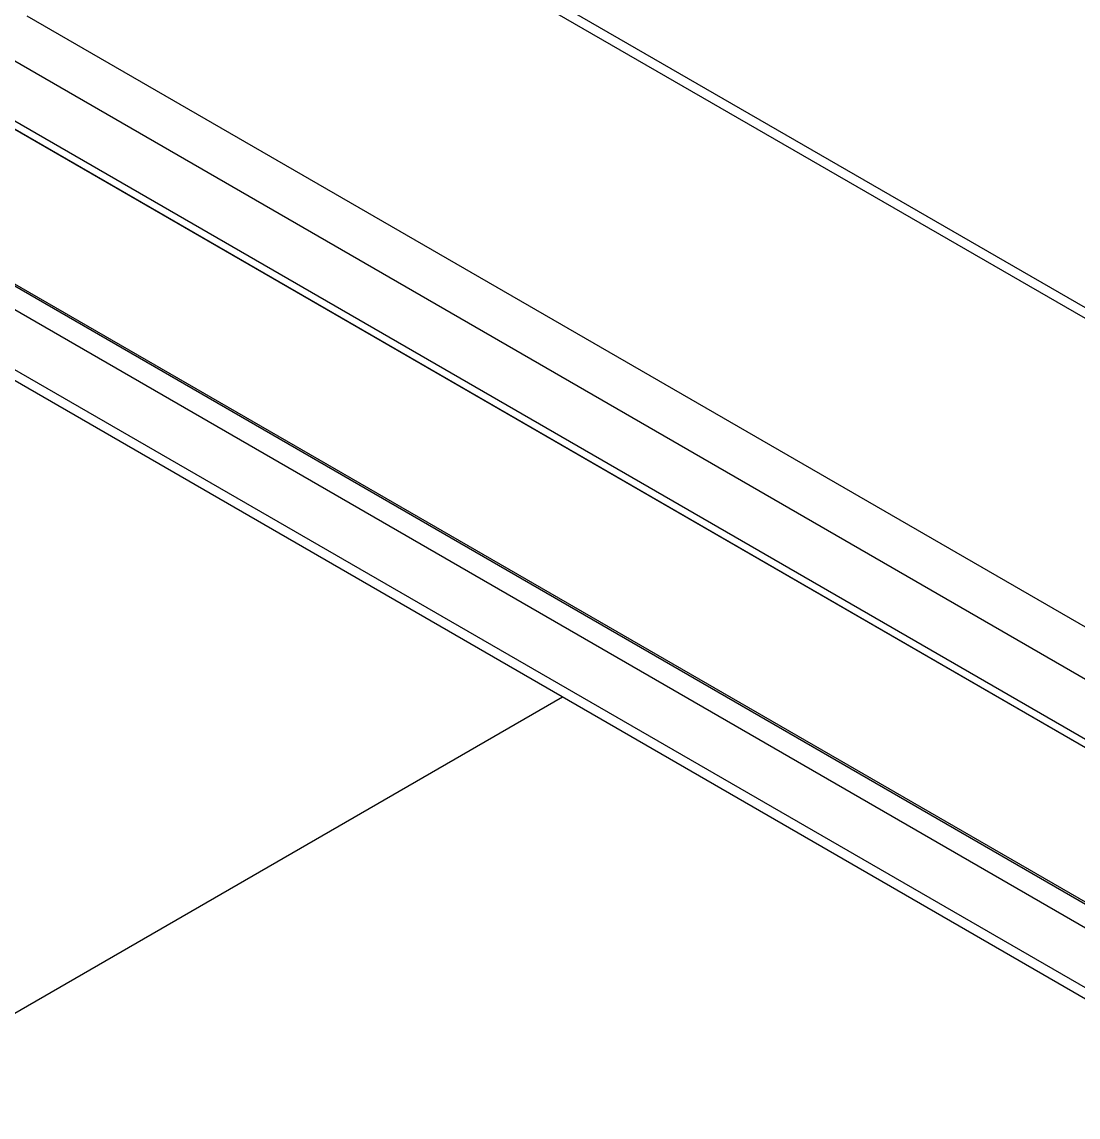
# Model space of a CAD drawing. Extents: x -976302 to -776254, y 5665 to 231437.
# Drawn here: x -791670 to -791173, y 89616 to 90131 of the extents above; entities that cross this region are included whole.
import ezdxf

# ---------------------------------------------------------------- set-up
doc = ezdxf.new("R2010")
doc.units = 0
doc.header["$LTSCALE"] = 1000
doc.header["$MEASUREMENT"] = 0
doc.layers.add('暖通', color=7, linetype='Continuous')

msp = doc.modelspace()

# ---------------------------------------------------------------- linework, layer by layer
at = {"layer": '暖通', "color": 7}
for p, q in [((-788397.26, 88193.43), (-791955.4, 90247.51)), ((-788397.26, 88193.43), (-791955.4, 90247.51)), ((-791953.11, 90242.44), (-788397.18, 88189.64)), ((-791953.11, 90242.44), (-788397.18, 88189.64)), ((-788397.18, 88189.49), (-791951.85, 90241.55)), ((-788397.18, 88189.49), (-791951.85, 90241.55)), ((-788687.4, 88563.9), (-791537.17, 90209.04)), ((-788687.4, 88563.9), (-791537.17, 90209.04)), ((-788687.4, 88558.8), (-791541.59, 90206.49)), ((-788687.4, 88558.8), (-791541.59, 90206.49)), ((-788397.18, 88115.85), (-791952.14, 90168.09)), ((-788397.18, 88115.85), (-791952.14, 90168.09)), ((-788397.18, 88116.86), (-791951.85, 90168.93)), ((-788397.18, 88116.86), (-791951.85, 90168.93)), ((-788397.26, 88104.79), (-791955.4, 90158.87)), ((-788397.26, 88104.79), (-791955.4, 90158.87)), ((-788397.26, 88076.59), (-791955.4, 90130.67)), ((-788397.26, 88076.59), (-791955.4, 90130.67)), ((-788680.17, 88409.6), (-791667.19, 90133.98)), ((-788680.17, 88409.6), (-791667.19, 90133.98)), ((-791952.28, 90123.76), (-788397.18, 88071.44)), ((-791952.28, 90123.76), (-788397.18, 88071.44)), ((-788680.71, 88385.27), (-791693.85, 90124.72)), ((-788680.71, 88385.27), (-791693.85, 90124.72)), ((-794257.53, 88173.13), (-791415.43, 89813.84)), ((-794257.53, 88173.13), (-791415.43, 89813.84))]:
    msp.add_line(p, q, dxfattribs=at)

doc.saveas('drawing.dxf')
